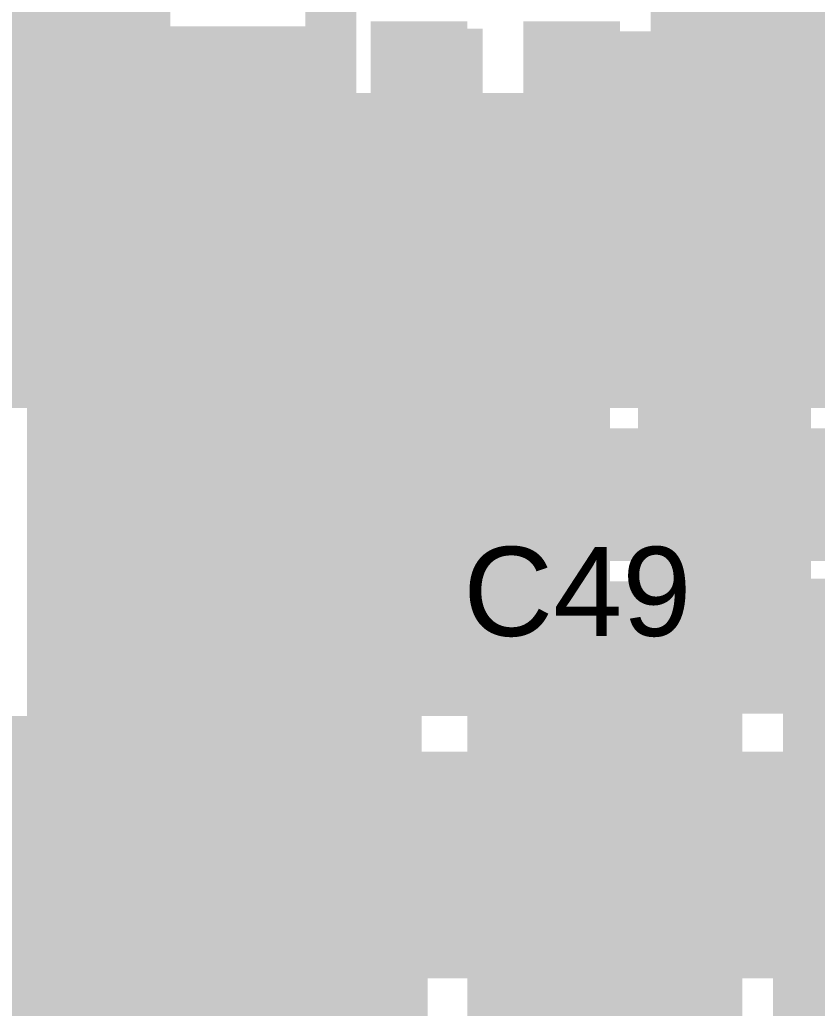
# Model space of a CAD drawing. Header units: millimetres. Extents: x -35.7 to 35.7, y -3.2 to 68.2.
# Drawn here: x 7.57 to 15.53, y 42.32 to 52.19 of the extents above; entities that cross this region are included whole.
import ezdxf

# ---------------------------------------------------------------- set-up
doc = ezdxf.new("R2010")
doc.units = ezdxf.units.MM
for name, color, linetype in [('BottomLayer', 5, 'Continuous'), ('BottomPaste', 16, 'Continuous'), ('BottomSolder', 6, 'Continuous'), ('Mechanical2', 216, 'Continuous'), ('TopLayer', 1, 'Continuous'), ('TopOverlay', 2, 'Continuous'), ('TopPaste', 8, 'Continuous'), ('TopSolder', 216, 'Continuous'), ('ViaHoleLayer', 16, 'Continuous')]:
    doc.layers.add(name, color=color, linetype=linetype)
doc.styles.add('Arial', font='', dxfattribs={"height": 0.2})
doc.styles.get('Arial').set_extended_font_data('Arial')

# ---------------------------------------------------------------- blocks, each defined once
blk = doc.blocks.new('CAP__2917_20')
at = {"layer": 'TopLayer'}
for points in [[(-1.395, 1.285), (1.395, 1.285), (1.395, -1.285), (-1.395, -1.285)], [(5.045, 1.285), (7.835, 1.285), (7.835, -1.285), (5.045, -1.285)]]:
    blk.add_hatch(color=1, dxfattribs=at).paths.add_polyline_path(points)
at = {"layer": 'TopPaste'}
for points in [[(-1.395, 1.285), (1.395, 1.285), (1.395, -1.285), (-1.395, -1.285)], [(5.045, 1.285), (7.835, 1.285), (7.835, -1.285), (5.045, -1.285)]]:
    blk.add_hatch(color=8, dxfattribs=at).paths.add_polyline_path(points)
at = {"layer": 'TopSolder'}
for points in [[(-1.4966, 1.3866), (1.4966, 1.3866), (1.4966, -1.3866), (-1.4966, -1.3866)], [(4.9434, 1.3866), (7.9366, 1.3866), (7.9366, -1.3866), (4.9434, -1.3866)]]:
    blk.add_hatch(color=216, dxfattribs=at).paths.add_polyline_path(points)
at = {"layer": 'TopOverlay', "const_width": 0.254}
for points in [[(-1.225, 1.6002), (-1.225, 2.3368)], [(-0.3868, 2.3114), (7.03, 2.3114)], [(-0.3868, 1.5748), (-0.3868, 2.3114)], [(7.03, 1.5748), (7.03, 2.3114)], [(-1.6314, 1.9558), (-0.7932, 1.9558)], [(-0.3868, -2.3114), (-0.3868, -1.5748)], [(7.03, -2.3114), (7.03, -1.5748)], [(-0.3868, -2.3114), (7.03, -2.3114)]]:
    blk.add_lwpolyline(points, dxfattribs=at)
at = {"layer": 'TopOverlay', "const_width": 0.127}
for points in [[(-1.2885, 2.3368, 1), (-1.1615, 2.3368, 1)], [(-0.4503, 2.3114, 1), (-0.3233, 2.3114, 1)], [(-0.4503, 2.3114, 1), (-0.3233, 2.3114, 1)], [(6.9665, 2.3114, 1), (7.0935, 2.3114, 1)], [(6.9665, 2.3114, 1), (7.0935, 2.3114, 1)], [(-1.6949, 1.9558, 1), (-1.5679, 1.9558, 1)], [(-0.8567, 1.9558, 1), (-0.7297, 1.9558, 1)], [(-1.2885, 1.6002, 1), (-1.1615, 1.6002, 1)], [(-0.4503, 1.5748, 1), (-0.3233, 1.5748, 1)], [(6.9665, 1.5748, 1), (7.0935, 1.5748, 1)], [(-0.4503, -1.5748, 1), (-0.3233, -1.5748, 1)], [(6.9665, -1.5748, 1), (7.0935, -1.5748, 1)], [(-0.4503, -2.3114, 1), (-0.3233, -2.3114, 1)], [(-0.4503, -2.3114, 1), (-0.3233, -2.3114, 1)], [(6.9665, -2.3114, 1), (7.0935, -2.3114, 1)], [(6.9665, -2.3114, 1), (7.0935, -2.3114, 1)]]:
    blk.add_lwpolyline(points, format="xyb", close=True, dxfattribs=at)
blk = doc.blocks.new('8_HTSOP_J_B_36')
at = {"layer": 'BottomLayer'}
for points in [[(-3.46, 2.195), (-1.85, 2.195), (-1.85, 1.615), (-3.46, 1.615)], [(1.85, 2.195), (3.46, 2.195), (3.46, 1.615), (1.85, 1.615)], [(1, 1.25), (1, -1.25), (-1, -1.25), (-1, 1.25)], [(-3.46, 0.925), (-1.85, 0.925), (-1.85, 0.345), (-3.46, 0.345)], [(1.85, 0.925), (3.46, 0.925), (3.46, 0.345), (1.85, 0.345)], [(-3.46, -0.345), (-1.85, -0.345), (-1.85, -0.925), (-3.46, -0.925)], [(1.85, -0.345), (3.46, -0.345), (3.46, -0.925), (1.85, -0.925)], [(-3.46, -1.615), (-1.85, -1.615), (-1.85, -2.195), (-3.46, -2.195)], [(1.85, -1.615), (3.46, -1.615), (3.46, -2.195), (1.85, -2.195)]]:
    blk.add_hatch(color=5, dxfattribs=at).paths.add_polyline_path(points)
at = {"layer": 'BottomPaste'}
for points in [[(-3.46, 2.195), (-1.85, 2.195), (-1.85, 1.615), (-3.46, 1.615)], [(1.85, 2.195), (3.46, 2.195), (3.46, 1.615), (1.85, 1.615)], [(-3.46, 0.925), (-1.85, 0.925), (-1.85, 0.345), (-3.46, 0.345)], [(1.85, 0.925), (3.46, 0.925), (3.46, 0.345), (1.85, 0.345)], [(-3.46, -0.345), (-1.85, -0.345), (-1.85, -0.925), (-3.46, -0.925)], [(1.85, -0.345), (3.46, -0.345), (3.46, -0.925), (1.85, -0.925)], [(-3.46, -1.615), (-1.85, -1.615), (-1.85, -2.195), (-3.46, -2.195)], [(1.85, -1.615), (3.46, -1.615), (3.46, -2.195), (1.85, -2.195)]]:
    blk.add_hatch(color=16, dxfattribs=at).paths.add_polyline_path(points)
at = {"layer": 'BottomSolder'}
for points in [[(-3.5616, 2.2966), (-1.7484, 2.2966), (-1.7484, 1.5134), (-3.5616, 1.5134)], [(1.7484, 2.2966), (3.5616, 2.2966), (3.5616, 1.5134), (1.7484, 1.5134)], [(1.1016, 1.3516), (1.1016, -1.3516), (-1.1016, -1.3516), (-1.1016, 1.3516)], [(-3.5616, 1.0266), (-1.7484, 1.0266), (-1.7484, 0.2434), (-3.5616, 0.2434)], [(1.7484, 1.0266), (3.5616, 1.0266), (3.5616, 0.2434), (1.7484, 0.2434)], [(-3.5616, -0.2434), (-1.7484, -0.2434), (-1.7484, -1.0266), (-3.5616, -1.0266)], [(1.7484, -0.2434), (3.5616, -0.2434), (3.5616, -1.0266), (1.7484, -1.0266)], [(-3.5616, -1.5134), (-1.7484, -1.5134), (-1.7484, -2.2966), (-3.5616, -2.2966)], [(1.7484, -1.5134), (3.5616, -1.5134), (3.5616, -2.2966), (1.7484, -2.2966)]]:
    blk.add_hatch(color=6, dxfattribs=at).paths.add_polyline_path(points)
at = {"layer": 'BottomPaste'}
for p, q in [((0.635, 0.77), (-0.635, 0.77)), ((-0.635, 0.77), (-0.635, -0.77)), ((0.635, -0.77), (0.635, 0.77)), ((-0.635, -0.77), (0.635, -0.77))]:
    blk.add_line(p, q, dxfattribs=at)
blk = doc.blocks.new('AO4882_MS_B_51')
at = {"layer": 'BottomLayer'}
for points in [[(-3.7, 2.205), (-1.5, 2.205), (-1.5, 1.605), (-3.7, 1.605)], [(1.5, 2.205), (3.7, 2.205), (3.7, 1.605), (1.5, 1.605)], [(-3.7, 0.935), (-1.5, 0.935), (-1.5, 0.335), (-3.7, 0.335)], [(1.5, 0.935), (3.7, 0.935), (3.7, 0.335), (1.5, 0.335)], [(-3.7, -0.335), (-1.5, -0.335), (-1.5, -0.935), (-3.7, -0.935)], [(1.5, -0.335), (3.7, -0.335), (3.7, -0.935), (1.5, -0.935)], [(-3.7, -1.605), (-1.5, -1.605), (-1.5, -2.205), (-3.7, -2.205)], [(1.5, -1.605), (3.7, -1.605), (3.7, -2.205), (1.5, -2.205)]]:
    blk.add_hatch(color=5, dxfattribs=at).paths.add_polyline_path(points)
at = {"layer": 'BottomPaste'}
for points in [[(-3.7, 2.205), (-1.5, 2.205), (-1.5, 1.605), (-3.7, 1.605)], [(1.5, 2.205), (3.7, 2.205), (3.7, 1.605), (1.5, 1.605)], [(-3.7, 0.935), (-1.5, 0.935), (-1.5, 0.335), (-3.7, 0.335)], [(1.5, 0.935), (3.7, 0.935), (3.7, 0.335), (1.5, 0.335)], [(-3.7, -0.335), (-1.5, -0.335), (-1.5, -0.935), (-3.7, -0.935)], [(1.5, -0.335), (3.7, -0.335), (3.7, -0.935), (1.5, -0.935)], [(-3.7, -1.605), (-1.5, -1.605), (-1.5, -2.205), (-3.7, -2.205)], [(1.5, -1.605), (3.7, -1.605), (3.7, -2.205), (1.5, -2.205)]]:
    blk.add_hatch(color=16, dxfattribs=at).paths.add_polyline_path(points)
at = {"layer": 'BottomSolder'}
for points in [[(-3.8016, 2.3066), (-1.3984, 2.3066), (-1.3984, 1.5034), (-3.8016, 1.5034)], [(1.3984, 2.3066), (3.8016, 2.3066), (3.8016, 1.5034), (1.3984, 1.5034)], [(-3.8016, 1.0366), (-1.3984, 1.0366), (-1.3984, 0.2334), (-3.8016, 0.2334)], [(1.3984, 1.0366), (3.8016, 1.0366), (3.8016, 0.2334), (1.3984, 0.2334)], [(-3.8016, -0.2334), (-1.3984, -0.2334), (-1.3984, -1.0366), (-3.8016, -1.0366)], [(1.3984, -0.2334), (3.8016, -0.2334), (3.8016, -1.0366), (1.3984, -1.0366)], [(-3.8016, -1.5034), (-1.3984, -1.5034), (-1.3984, -2.3066), (-3.8016, -2.3066)], [(1.3984, -1.5034), (3.8016, -1.5034), (3.8016, -2.3066), (1.3984, -2.3066)]]:
    blk.add_hatch(color=6, dxfattribs=at).paths.add_polyline_path(points)
blk = doc.blocks.new('CAP__2917_B_118')
at = {"layer": 'BottomLayer'}
for points in [[(-1.395, 1.285), (1.395, 1.285), (1.395, -1.285), (-1.395, -1.285)], [(5.045, 1.285), (7.835, 1.285), (7.835, -1.285), (5.045, -1.285)]]:
    blk.add_hatch(color=5, dxfattribs=at).paths.add_polyline_path(points)
at = {"layer": 'BottomPaste'}
for points in [[(-1.395, 1.285), (1.395, 1.285), (1.395, -1.285), (-1.395, -1.285)], [(5.045, 1.285), (7.835, 1.285), (7.835, -1.285), (5.045, -1.285)]]:
    blk.add_hatch(color=16, dxfattribs=at).paths.add_polyline_path(points)
at = {"layer": 'BottomSolder'}
for points in [[(-1.4966, 1.3866), (1.4966, 1.3866), (1.4966, -1.3866), (-1.4966, -1.3866)], [(4.9434, 1.3866), (7.9366, 1.3866), (7.9366, -1.3866), (4.9434, -1.3866)]]:
    blk.add_hatch(color=6, dxfattribs=at).paths.add_polyline_path(points)
blk = doc.blocks.new('SLF12575T_221M1R3_PF_133')
at = {"layer": 'TopOverlay', "const_width": 0.127}
blk.add_lwpolyline([(5.5118, 6.3246), (-4.7752, 6.3246)], dxfattribs=at)
blk = doc.blocks.new('RES0603_B_153')
at = {"layer": 'BottomLayer'}
for points in [[(-1.143, -0.4445), (-1.143, 0.4445), (-0.381, 0.4445), (-0.381, -0.4445)], [(0.381, -0.4445), (0.381, 0.4445), (1.143, 0.4445), (1.143, -0.4445)]]:
    blk.add_hatch(color=5, dxfattribs=at).paths.add_polyline_path(points)
at = {"layer": 'BottomPaste'}
for points in [[(-1.143, -0.4445), (-1.143, 0.4445), (-0.381, 0.4445), (-0.381, -0.4445)], [(0.381, -0.4445), (0.381, 0.4445), (1.143, 0.4445), (1.143, -0.4445)]]:
    blk.add_hatch(color=16, dxfattribs=at).paths.add_polyline_path(points)
at = {"layer": 'BottomSolder'}
for points in [[(-1.2446, -0.5461), (-1.2446, 0.5461), (-0.2794, 0.5461), (-0.2794, -0.5461)], [(0.2794, -0.5461), (0.2794, 0.5461), (1.2446, 0.5461), (1.2446, -0.5461)]]:
    blk.add_hatch(color=6, dxfattribs=at).paths.add_polyline_path(points)
blk = doc.blocks.new('RES0603_B_154')
at = {"layer": 'BottomLayer'}
for points in [[(-1.143, -0.4445), (-1.143, 0.4445), (-0.381, 0.4445), (-0.381, -0.4445)], [(0.381, -0.4445), (0.381, 0.4445), (1.143, 0.4445), (1.143, -0.4445)]]:
    blk.add_hatch(color=5, dxfattribs=at).paths.add_polyline_path(points)
at = {"layer": 'BottomPaste'}
for points in [[(-1.143, -0.4445), (-1.143, 0.4445), (-0.381, 0.4445), (-0.381, -0.4445)], [(0.381, -0.4445), (0.381, 0.4445), (1.143, 0.4445), (1.143, -0.4445)]]:
    blk.add_hatch(color=16, dxfattribs=at).paths.add_polyline_path(points)
at = {"layer": 'BottomSolder'}
for points in [[(-1.2446, -0.5461), (-1.2446, 0.5461), (-0.2794, 0.5461), (-0.2794, -0.5461)], [(0.2794, -0.5461), (0.2794, 0.5461), (1.2446, 0.5461), (1.2446, -0.5461)]]:
    blk.add_hatch(color=6, dxfattribs=at).paths.add_polyline_path(points)
blk = doc.blocks.new('RES0603_B_155')
at = {"layer": 'BottomLayer'}
for points in [[(-1.143, -0.4445), (-1.143, 0.4445), (-0.381, 0.4445), (-0.381, -0.4445)], [(0.381, -0.4445), (0.381, 0.4445), (1.143, 0.4445), (1.143, -0.4445)]]:
    blk.add_hatch(color=5, dxfattribs=at).paths.add_polyline_path(points)
at = {"layer": 'BottomPaste'}
for points in [[(-1.143, -0.4445), (-1.143, 0.4445), (-0.381, 0.4445), (-0.381, -0.4445)], [(0.381, -0.4445), (0.381, 0.4445), (1.143, 0.4445), (1.143, -0.4445)]]:
    blk.add_hatch(color=16, dxfattribs=at).paths.add_polyline_path(points)
at = {"layer": 'BottomSolder'}
for points in [[(-1.2446, -0.5461), (-1.2446, 0.5461), (-0.2794, 0.5461), (-0.2794, -0.5461)], [(0.2794, -0.5461), (0.2794, 0.5461), (1.2446, 0.5461), (1.2446, -0.5461)]]:
    blk.add_hatch(color=6, dxfattribs=at).paths.add_polyline_path(points)
blk = doc.blocks.new('SOIC_8_B_162')
at = {"layer": 'BottomLayer'}
for points in [[(-3.475, 1.605), (-3.475, 2.205), (-1.925, 2.205), (-1.925, 1.605)], [(1.925, 1.605), (1.925, 2.205), (3.475, 2.205), (3.475, 1.605)], [(-3.475, 0.335), (-3.475, 0.935), (-1.925, 0.935), (-1.925, 0.335)], [(1.925, 0.335), (1.925, 0.935), (3.475, 0.935), (3.475, 0.335)], [(-3.475, -0.935), (-3.475, -0.335), (-1.925, -0.335), (-1.925, -0.935)], [(1.925, -0.935), (1.925, -0.335), (3.475, -0.335), (3.475, -0.935)], [(-3.475, -2.205), (-3.475, -1.605), (-1.925, -1.605), (-1.925, -2.205)], [(1.925, -2.205), (1.925, -1.605), (3.475, -1.605), (3.475, -2.205)]]:
    blk.add_hatch(color=5, dxfattribs=at).paths.add_polyline_path(points)
at = {"layer": 'BottomPaste'}
for points in [[(-3.475, 1.605), (-3.475, 2.205), (-1.925, 2.205), (-1.925, 1.605)], [(1.925, 1.605), (1.925, 2.205), (3.475, 2.205), (3.475, 1.605)], [(-3.475, 0.335), (-3.475, 0.935), (-1.925, 0.935), (-1.925, 0.335)], [(1.925, 0.335), (1.925, 0.935), (3.475, 0.935), (3.475, 0.335)], [(-3.475, -0.935), (-3.475, -0.335), (-1.925, -0.335), (-1.925, -0.935)], [(1.925, -0.935), (1.925, -0.335), (3.475, -0.335), (3.475, -0.935)], [(-3.475, -2.205), (-3.475, -1.605), (-1.925, -1.605), (-1.925, -2.205)], [(1.925, -2.205), (1.925, -1.605), (3.475, -1.605), (3.475, -2.205)]]:
    blk.add_hatch(color=16, dxfattribs=at).paths.add_polyline_path(points)
at = {"layer": 'BottomSolder'}
for points in [[(-3.5766, 1.5034), (-3.5766, 2.3066), (-1.8234, 2.3066), (-1.8234, 1.5034)], [(1.8234, 1.5034), (1.8234, 2.3066), (3.5766, 2.3066), (3.5766, 1.5034)], [(-3.5766, 0.2334), (-3.5766, 1.0366), (-1.8234, 1.0366), (-1.8234, 0.2334)], [(1.8234, 0.2334), (1.8234, 1.0366), (3.5766, 1.0366), (3.5766, 0.2334)], [(-3.5766, -1.0366), (-3.5766, -0.2334), (-1.8234, -0.2334), (-1.8234, -1.0366)], [(1.8234, -1.0366), (1.8234, -0.2334), (3.5766, -0.2334), (3.5766, -1.0366)], [(-3.5766, -2.3066), (-3.5766, -1.5034), (-1.8234, -1.5034), (-1.8234, -2.3066)], [(1.8234, -2.3066), (1.8234, -1.5034), (3.5766, -1.5034), (3.5766, -2.3066)]]:
    blk.add_hatch(color=6, dxfattribs=at).paths.add_polyline_path(points)

msp = doc.modelspace()

# ---------------------------------------------------------------- hatches: boundary and pattern name
at = {"layer": 'BottomLayer'}
for points in [[(10.4232, 54.7116), (10.4232, 50.7076), (10.9312, 50.7076), (10.9312, 54.7116)], [(5.7658, 51.5112), (7.7724, 51.5112), (7.7724, 53.4162), (5.7658, 53.4162)], [(13.8684, 51.4952), (15.7226, 51.4952), (15.7226, 53.2478), (13.8684, 53.2478)], [(8.6106, 50.6984), (10.8966, 50.6984), (10.8966, 52.1208), (8.6106, 52.1208)], [(12.192, 48.6504), (12.192, 52.0954), (11.1252, 52.0954), (11.1252, 48.6504)], [(12.6238, 51.1302), (15.7226, 51.1302), (15.7226, 52.07), (12.6238, 52.07)], [(15.6972, 50.7674), (11.1252, 50.7674), (11.1252, 49.6316), (15.6972, 49.6316)], [(2.5908, 48.9458), (11.8944, 48.9458), (11.8944, 49.911), (2.5908, 49.911)], [(7.6454, 45.2374), (13.462, 45.2374), (13.462, 49.7078), (7.6454, 49.7078)], [(13.7414, 45.2628), (15.4686, 45.2628), (15.4686, 49.3776), (13.7414, 49.3776)], [(2.5146, 42.6212), (24.6126, 42.6212), (24.6126, 44.8818), (2.5146, 44.8818)]]:
    msp.add_hatch(color=5, dxfattribs=at).paths.add_polyline_path(points)
h = msp.add_hatch(color=5, dxfattribs=at)
edge = h.paths.add_edge_path()
edge.add_arc((8.0826, 47.7012), 0.3, 0, 360)
h = msp.add_hatch(color=5, dxfattribs=at)
edge = h.paths.add_edge_path()
edge.add_arc((8.7309, 47.7084), 0.3, 0, 360)
h = msp.add_hatch(color=5, dxfattribs=at)
edge = h.paths.add_edge_path()
edge.add_arc((9.398, 47.7012), 0.3, 0, 360)
h = msp.add_hatch(color=5, dxfattribs=at)
edge = h.paths.add_edge_path()
edge.add_arc((10.0462, 47.7084), 0.3, 0, 360)
h = msp.add_hatch(color=5, dxfattribs=at)
edge = h.paths.add_edge_path()
edge.add_arc((10.7134, 47.7012), 0.3, 0, 360)
h = msp.add_hatch(color=5, dxfattribs=at)
edge = h.paths.add_edge_path()
edge.add_arc((11.3805, 47.7012), 0.3, 0, 360)
h = msp.add_hatch(color=5, dxfattribs=at)
edge = h.paths.add_edge_path()
edge.add_arc((8.0826, 46.863), 0.3, 0, 360)
h = msp.add_hatch(color=5, dxfattribs=at)
edge = h.paths.add_edge_path()
edge.add_arc((8.7563, 46.8702), 0.3, 0, 360)
h = msp.add_hatch(color=5, dxfattribs=at)
edge = h.paths.add_edge_path()
edge.add_arc((9.398, 46.863), 0.3, 0, 360)
h = msp.add_hatch(color=5, dxfattribs=at)
edge = h.paths.add_edge_path()
edge.add_arc((10.0716, 46.8702), 0.3, 0, 360)
h = msp.add_hatch(color=5, dxfattribs=at)
edge = h.paths.add_edge_path()
edge.add_arc((10.7134, 46.863), 0.3, 0, 360)
h = msp.add_hatch(color=5, dxfattribs=at)
edge = h.paths.add_edge_path()
edge.add_arc((11.3805, 46.863), 0.3, 0, 360)
h = msp.add_hatch(color=5, dxfattribs=at)
edge = h.paths.add_edge_path()
edge.add_arc((8.0826, 46.0248), 0.3, 0, 360)
h = msp.add_hatch(color=5, dxfattribs=at)
edge = h.paths.add_edge_path()
edge.add_arc((8.7563, 46.032), 0.3, 0, 360)
h = msp.add_hatch(color=5, dxfattribs=at)
edge = h.paths.add_edge_path()
edge.add_arc((9.398, 46.0248), 0.3, 0, 360)
h = msp.add_hatch(color=5, dxfattribs=at)
edge = h.paths.add_edge_path()
edge.add_arc((10.0716, 46.032), 0.3, 0, 360)
h = msp.add_hatch(color=5, dxfattribs=at)
edge = h.paths.add_edge_path()
edge.add_arc((10.7134, 46.0248), 0.3, 0, 360)
h = msp.add_hatch(color=5, dxfattribs=at)
edge = h.paths.add_edge_path()
edge.add_arc((11.3805, 46.0248), 0.3, 0, 360)
h = msp.add_hatch(color=5, dxfattribs=at)
edge = h.paths.add_edge_path()
edge.add_arc((12.3909, 44.496), 0.3, 0, 360)
h = msp.add_hatch(color=5, dxfattribs=at)
edge = h.paths.add_edge_path()
edge.add_arc((13.0535, 44.496), 0.3, 0, 360)
h = msp.add_hatch(color=5, dxfattribs=at)
edge = h.paths.add_edge_path()
edge.add_arc((13.7162, 44.496), 0.3, 0, 360)
h = msp.add_hatch(color=5, dxfattribs=at)
edge = h.paths.add_edge_path()
edge.add_arc((14.3788, 44.496), 0.3, 0, 360)
h = msp.add_hatch(color=5, dxfattribs=at)
edge = h.paths.add_edge_path()
edge.add_arc((12.3909, 43.6602), 0.3, 0, 360)
h = msp.add_hatch(color=5, dxfattribs=at)
edge = h.paths.add_edge_path()
edge.add_arc((13.0535, 43.6602), 0.3, 0, 360)
h = msp.add_hatch(color=5, dxfattribs=at)
edge = h.paths.add_edge_path()
edge.add_arc((13.7162, 43.6602), 0.3, 0, 360)
h = msp.add_hatch(color=5, dxfattribs=at)
edge = h.paths.add_edge_path()
edge.add_arc((14.3788, 43.6602), 0.3, 0, 360)
h = msp.add_hatch(color=5, dxfattribs=at)
edge = h.paths.add_edge_path()
edge.add_arc((12.3909, 42.8244), 0.3, 0, 360)
h = msp.add_hatch(color=5, dxfattribs=at)
edge = h.paths.add_edge_path()
edge.add_arc((13.0535, 42.8244), 0.3, 0, 360)
h = msp.add_hatch(color=5, dxfattribs=at)
edge = h.paths.add_edge_path()
edge.add_arc((13.7162, 42.8268), 0.3, 0, 360)
h = msp.add_hatch(color=5, dxfattribs=at)
edge = h.paths.add_edge_path()
edge.add_arc((14.3788, 42.8268), 0.3, 0, 360)
at = {"layer": 'BottomSolder'}
h = msp.add_hatch(color=6, dxfattribs=at)
edge = h.paths.add_edge_path()
edge.add_arc((8.0826, 47.7012), 0.15, 0, 360)
h = msp.add_hatch(color=6, dxfattribs=at)
edge = h.paths.add_edge_path()
edge.add_arc((8.7309, 47.7084), 0.15, 0, 360)
h = msp.add_hatch(color=6, dxfattribs=at)
edge = h.paths.add_edge_path()
edge.add_arc((9.398, 47.7012), 0.15, 0, 360)
h = msp.add_hatch(color=6, dxfattribs=at)
edge = h.paths.add_edge_path()
edge.add_arc((10.0462, 47.7084), 0.15, 0, 360)
h = msp.add_hatch(color=6, dxfattribs=at)
edge = h.paths.add_edge_path()
edge.add_arc((10.7134, 47.7012), 0.15, 0, 360)
h = msp.add_hatch(color=6, dxfattribs=at)
edge = h.paths.add_edge_path()
edge.add_arc((11.3805, 47.7012), 0.15, 0, 360)
h = msp.add_hatch(color=6, dxfattribs=at)
edge = h.paths.add_edge_path()
edge.add_arc((8.0826, 46.863), 0.15, 0, 360)
h = msp.add_hatch(color=6, dxfattribs=at)
edge = h.paths.add_edge_path()
edge.add_arc((8.7563, 46.8702), 0.15, 0, 360)
h = msp.add_hatch(color=6, dxfattribs=at)
edge = h.paths.add_edge_path()
edge.add_arc((9.398, 46.863), 0.15, 0, 360)
h = msp.add_hatch(color=6, dxfattribs=at)
edge = h.paths.add_edge_path()
edge.add_arc((10.0716, 46.8702), 0.15, 0, 360)
h = msp.add_hatch(color=6, dxfattribs=at)
edge = h.paths.add_edge_path()
edge.add_arc((10.7134, 46.863), 0.15, 0, 360)
h = msp.add_hatch(color=6, dxfattribs=at)
edge = h.paths.add_edge_path()
edge.add_arc((11.3805, 46.863), 0.15, 0, 360)
h = msp.add_hatch(color=6, dxfattribs=at)
edge = h.paths.add_edge_path()
edge.add_arc((8.0826, 46.0248), 0.15, 0, 360)
h = msp.add_hatch(color=6, dxfattribs=at)
edge = h.paths.add_edge_path()
edge.add_arc((8.7563, 46.032), 0.15, 0, 360)
h = msp.add_hatch(color=6, dxfattribs=at)
edge = h.paths.add_edge_path()
edge.add_arc((9.398, 46.0248), 0.15, 0, 360)
h = msp.add_hatch(color=6, dxfattribs=at)
edge = h.paths.add_edge_path()
edge.add_arc((10.0716, 46.032), 0.15, 0, 360)
h = msp.add_hatch(color=6, dxfattribs=at)
edge = h.paths.add_edge_path()
edge.add_arc((10.7134, 46.0248), 0.15, 0, 360)
h = msp.add_hatch(color=6, dxfattribs=at)
edge = h.paths.add_edge_path()
edge.add_arc((11.3805, 46.0248), 0.15, 0, 360)
h = msp.add_hatch(color=6, dxfattribs=at)
edge = h.paths.add_edge_path()
edge.add_arc((12.3909, 44.496), 0.15, 0, 360)
h = msp.add_hatch(color=6, dxfattribs=at)
edge = h.paths.add_edge_path()
edge.add_arc((13.0535, 44.496), 0.15, 0, 360)
h = msp.add_hatch(color=6, dxfattribs=at)
edge = h.paths.add_edge_path()
edge.add_arc((13.7162, 44.496), 0.15, 0, 360)
h = msp.add_hatch(color=6, dxfattribs=at)
edge = h.paths.add_edge_path()
edge.add_arc((14.3788, 44.496), 0.15, 0, 360)
h = msp.add_hatch(color=6, dxfattribs=at)
edge = h.paths.add_edge_path()
edge.add_arc((12.3909, 43.6602), 0.15, 0, 360)
h = msp.add_hatch(color=6, dxfattribs=at)
edge = h.paths.add_edge_path()
edge.add_arc((13.0535, 43.6602), 0.15, 0, 360)
h = msp.add_hatch(color=6, dxfattribs=at)
edge = h.paths.add_edge_path()
edge.add_arc((13.7162, 43.6602), 0.15, 0, 360)
h = msp.add_hatch(color=6, dxfattribs=at)
edge = h.paths.add_edge_path()
edge.add_arc((14.3788, 43.6602), 0.15, 0, 360)
h = msp.add_hatch(color=6, dxfattribs=at)
edge = h.paths.add_edge_path()
edge.add_arc((12.3909, 42.8244), 0.15, 0, 360)
h = msp.add_hatch(color=6, dxfattribs=at)
edge = h.paths.add_edge_path()
edge.add_arc((13.0535, 42.8244), 0.15, 0, 360)
h = msp.add_hatch(color=6, dxfattribs=at)
edge = h.paths.add_edge_path()
edge.add_arc((13.7162, 42.8268), 0.15, 0, 360)
h = msp.add_hatch(color=6, dxfattribs=at)
edge = h.paths.add_edge_path()
edge.add_arc((14.3788, 42.8268), 0.15, 0, 360)
at = {"layer": 'TopLayer'}
for points in [[(7.3406, 50.3936), (9.0751, 50.3936), (9.0751, 55.245), (7.3406, 55.245)], [(5.969, 51.4532), (5.969, 48.3108), (15.7988, 48.3108), (15.7988, 51.4532)], [(7.6454, 45.6184), (11.7348, 45.6184), (11.7348, 48.1076), (7.6454, 48.1076)], [(10.9982, 46.7868), (24.4602, 46.7868), (24.4602, 48.1076), (10.9982, 48.1076)], [(12.0396, 41.5798), (14.7828, 41.5798), (14.7828, 46.5836), (12.0396, 46.5836)], [(15.1892, 41.894), (21.5392, 41.894), (21.5392, 46.609), (15.1892, 46.609)], [(4.826, 41.5798), (11.5824, 41.5798), (11.5824, 45.2374), (4.826, 45.2374)]]:
    msp.add_hatch(color=1, dxfattribs=at).paths.add_polyline_path(points)
h = msp.add_hatch(color=1, dxfattribs=at)
edge = h.paths.add_edge_path()
edge.add_arc((8.0826, 47.7012), 0.3, 0, 360)
h = msp.add_hatch(color=1, dxfattribs=at)
edge = h.paths.add_edge_path()
edge.add_arc((8.7309, 47.7084), 0.3, 0, 360)
h = msp.add_hatch(color=1, dxfattribs=at)
edge = h.paths.add_edge_path()
edge.add_arc((9.398, 47.7012), 0.3, 0, 360)
h = msp.add_hatch(color=1, dxfattribs=at)
edge = h.paths.add_edge_path()
edge.add_arc((10.0462, 47.7084), 0.3, 0, 360)
h = msp.add_hatch(color=1, dxfattribs=at)
edge = h.paths.add_edge_path()
edge.add_arc((10.7134, 47.7012), 0.3, 0, 360)
h = msp.add_hatch(color=1, dxfattribs=at)
edge = h.paths.add_edge_path()
edge.add_arc((11.3805, 47.7012), 0.3, 0, 360)
h = msp.add_hatch(color=1, dxfattribs=at)
edge = h.paths.add_edge_path()
edge.add_arc((8.0826, 46.863), 0.3, 0, 360)
h = msp.add_hatch(color=1, dxfattribs=at)
edge = h.paths.add_edge_path()
edge.add_arc((8.7563, 46.8702), 0.3, 0, 360)
h = msp.add_hatch(color=1, dxfattribs=at)
edge = h.paths.add_edge_path()
edge.add_arc((9.398, 46.863), 0.3, 0, 360)
h = msp.add_hatch(color=1, dxfattribs=at)
edge = h.paths.add_edge_path()
edge.add_arc((10.0716, 46.8702), 0.3, 0, 360)
h = msp.add_hatch(color=1, dxfattribs=at)
edge = h.paths.add_edge_path()
edge.add_arc((10.7134, 46.863), 0.3, 0, 360)
h = msp.add_hatch(color=1, dxfattribs=at)
edge = h.paths.add_edge_path()
edge.add_arc((11.3805, 46.863), 0.3, 0, 360)
h = msp.add_hatch(color=1, dxfattribs=at)
edge = h.paths.add_edge_path()
edge.add_arc((8.0826, 46.0248), 0.3, 0, 360)
h = msp.add_hatch(color=1, dxfattribs=at)
edge = h.paths.add_edge_path()
edge.add_arc((8.7563, 46.032), 0.3, 0, 360)
h = msp.add_hatch(color=1, dxfattribs=at)
edge = h.paths.add_edge_path()
edge.add_arc((9.398, 46.0248), 0.3, 0, 360)
h = msp.add_hatch(color=1, dxfattribs=at)
edge = h.paths.add_edge_path()
edge.add_arc((10.0716, 46.032), 0.3, 0, 360)
h = msp.add_hatch(color=1, dxfattribs=at)
edge = h.paths.add_edge_path()
edge.add_arc((10.7134, 46.0248), 0.3, 0, 360)
h = msp.add_hatch(color=1, dxfattribs=at)
edge = h.paths.add_edge_path()
edge.add_arc((11.3805, 46.0248), 0.3, 0, 360)
h = msp.add_hatch(color=1, dxfattribs=at)
edge = h.paths.add_edge_path()
edge.add_arc((12.3909, 44.496), 0.3, 0, 360)
h = msp.add_hatch(color=1, dxfattribs=at)
edge = h.paths.add_edge_path()
edge.add_arc((13.0535, 44.496), 0.3, 0, 360)
h = msp.add_hatch(color=1, dxfattribs=at)
edge = h.paths.add_edge_path()
edge.add_arc((13.7162, 44.496), 0.3, 0, 360)
h = msp.add_hatch(color=1, dxfattribs=at)
edge = h.paths.add_edge_path()
edge.add_arc((14.3788, 44.496), 0.3, 0, 360)
h = msp.add_hatch(color=1, dxfattribs=at)
edge = h.paths.add_edge_path()
edge.add_arc((12.3909, 43.6602), 0.3, 0, 360)
h = msp.add_hatch(color=1, dxfattribs=at)
edge = h.paths.add_edge_path()
edge.add_arc((13.0535, 43.6602), 0.3, 0, 360)
h = msp.add_hatch(color=1, dxfattribs=at)
edge = h.paths.add_edge_path()
edge.add_arc((13.7162, 43.6602), 0.3, 0, 360)
h = msp.add_hatch(color=1, dxfattribs=at)
edge = h.paths.add_edge_path()
edge.add_arc((14.3788, 43.6602), 0.3, 0, 360)
h = msp.add_hatch(color=1, dxfattribs=at)
edge = h.paths.add_edge_path()
edge.add_arc((12.3909, 42.8244), 0.3, 0, 360)
h = msp.add_hatch(color=1, dxfattribs=at)
edge = h.paths.add_edge_path()
edge.add_arc((13.0535, 42.8244), 0.3, 0, 360)
h = msp.add_hatch(color=1, dxfattribs=at)
edge = h.paths.add_edge_path()
edge.add_arc((13.7162, 42.8268), 0.3, 0, 360)
h = msp.add_hatch(color=1, dxfattribs=at)
edge = h.paths.add_edge_path()
edge.add_arc((14.3788, 42.8268), 0.3, 0, 360)
at = {"layer": 'TopSolder'}
h = msp.add_hatch(color=216, dxfattribs=at)
edge = h.paths.add_edge_path()
edge.add_arc((8.0826, 47.7012), 0.15, 0, 360)
h = msp.add_hatch(color=216, dxfattribs=at)
edge = h.paths.add_edge_path()
edge.add_arc((8.7309, 47.7084), 0.15, 0, 360)
h = msp.add_hatch(color=216, dxfattribs=at)
edge = h.paths.add_edge_path()
edge.add_arc((9.398, 47.7012), 0.15, 0, 360)
h = msp.add_hatch(color=216, dxfattribs=at)
edge = h.paths.add_edge_path()
edge.add_arc((10.0462, 47.7084), 0.15, 0, 360)
h = msp.add_hatch(color=216, dxfattribs=at)
edge = h.paths.add_edge_path()
edge.add_arc((10.7134, 47.7012), 0.15, 0, 360)
h = msp.add_hatch(color=216, dxfattribs=at)
edge = h.paths.add_edge_path()
edge.add_arc((11.3805, 47.7012), 0.15, 0, 360)
h = msp.add_hatch(color=216, dxfattribs=at)
edge = h.paths.add_edge_path()
edge.add_arc((8.0826, 46.863), 0.15, 0, 360)
h = msp.add_hatch(color=216, dxfattribs=at)
edge = h.paths.add_edge_path()
edge.add_arc((8.7563, 46.8702), 0.15, 0, 360)
h = msp.add_hatch(color=216, dxfattribs=at)
edge = h.paths.add_edge_path()
edge.add_arc((9.398, 46.863), 0.15, 0, 360)
h = msp.add_hatch(color=216, dxfattribs=at)
edge = h.paths.add_edge_path()
edge.add_arc((10.0716, 46.8702), 0.15, 0, 360)
h = msp.add_hatch(color=216, dxfattribs=at)
edge = h.paths.add_edge_path()
edge.add_arc((10.7134, 46.863), 0.15, 0, 360)
h = msp.add_hatch(color=216, dxfattribs=at)
edge = h.paths.add_edge_path()
edge.add_arc((11.3805, 46.863), 0.15, 0, 360)
h = msp.add_hatch(color=216, dxfattribs=at)
edge = h.paths.add_edge_path()
edge.add_arc((8.0826, 46.0248), 0.15, 0, 360)
h = msp.add_hatch(color=216, dxfattribs=at)
edge = h.paths.add_edge_path()
edge.add_arc((8.7563, 46.032), 0.15, 0, 360)
h = msp.add_hatch(color=216, dxfattribs=at)
edge = h.paths.add_edge_path()
edge.add_arc((9.398, 46.0248), 0.15, 0, 360)
h = msp.add_hatch(color=216, dxfattribs=at)
edge = h.paths.add_edge_path()
edge.add_arc((10.0716, 46.032), 0.15, 0, 360)
h = msp.add_hatch(color=216, dxfattribs=at)
edge = h.paths.add_edge_path()
edge.add_arc((10.7134, 46.0248), 0.15, 0, 360)
h = msp.add_hatch(color=216, dxfattribs=at)
edge = h.paths.add_edge_path()
edge.add_arc((11.3805, 46.0248), 0.15, 0, 360)
h = msp.add_hatch(color=216, dxfattribs=at)
edge = h.paths.add_edge_path()
edge.add_arc((12.3909, 44.496), 0.15, 0, 360)
h = msp.add_hatch(color=216, dxfattribs=at)
edge = h.paths.add_edge_path()
edge.add_arc((13.0535, 44.496), 0.15, 0, 360)
h = msp.add_hatch(color=216, dxfattribs=at)
edge = h.paths.add_edge_path()
edge.add_arc((13.7162, 44.496), 0.15, 0, 360)
h = msp.add_hatch(color=216, dxfattribs=at)
edge = h.paths.add_edge_path()
edge.add_arc((14.3788, 44.496), 0.15, 0, 360)
h = msp.add_hatch(color=216, dxfattribs=at)
edge = h.paths.add_edge_path()
edge.add_arc((12.3909, 43.6602), 0.15, 0, 360)
h = msp.add_hatch(color=216, dxfattribs=at)
edge = h.paths.add_edge_path()
edge.add_arc((13.0535, 43.6602), 0.15, 0, 360)
h = msp.add_hatch(color=216, dxfattribs=at)
edge = h.paths.add_edge_path()
edge.add_arc((13.7162, 43.6602), 0.15, 0, 360)
h = msp.add_hatch(color=216, dxfattribs=at)
edge = h.paths.add_edge_path()
edge.add_arc((14.3788, 43.6602), 0.15, 0, 360)
h = msp.add_hatch(color=216, dxfattribs=at)
edge = h.paths.add_edge_path()
edge.add_arc((12.3909, 42.8244), 0.15, 0, 360)
h = msp.add_hatch(color=216, dxfattribs=at)
edge = h.paths.add_edge_path()
edge.add_arc((13.0535, 42.8244), 0.15, 0, 360)
h = msp.add_hatch(color=216, dxfattribs=at)
edge = h.paths.add_edge_path()
edge.add_arc((13.7162, 42.8268), 0.15, 0, 360)
h = msp.add_hatch(color=216, dxfattribs=at)
edge = h.paths.add_edge_path()
edge.add_arc((14.3788, 42.8268), 0.15, 0, 360)
at = {"layer": 'ViaHoleLayer'}
h = msp.add_hatch(color=16, dxfattribs=at)
edge = h.paths.add_edge_path()
edge.add_arc((8.0826, 47.7012), 0.15, 0, 360)
h = msp.add_hatch(color=16, dxfattribs=at)
edge = h.paths.add_edge_path()
edge.add_arc((8.7309, 47.7084), 0.15, 0, 360)
h = msp.add_hatch(color=16, dxfattribs=at)
edge = h.paths.add_edge_path()
edge.add_arc((9.398, 47.7012), 0.15, 0, 360)
h = msp.add_hatch(color=16, dxfattribs=at)
edge = h.paths.add_edge_path()
edge.add_arc((10.0462, 47.7084), 0.15, 0, 360)
h = msp.add_hatch(color=16, dxfattribs=at)
edge = h.paths.add_edge_path()
edge.add_arc((10.7134, 47.7012), 0.15, 0, 360)
h = msp.add_hatch(color=16, dxfattribs=at)
edge = h.paths.add_edge_path()
edge.add_arc((11.3805, 47.7012), 0.15, 0, 360)
h = msp.add_hatch(color=16, dxfattribs=at)
edge = h.paths.add_edge_path()
edge.add_arc((8.0826, 46.863), 0.15, 0, 360)
h = msp.add_hatch(color=16, dxfattribs=at)
edge = h.paths.add_edge_path()
edge.add_arc((8.7563, 46.8702), 0.15, 0, 360)
h = msp.add_hatch(color=16, dxfattribs=at)
edge = h.paths.add_edge_path()
edge.add_arc((9.398, 46.863), 0.15, 0, 360)
h = msp.add_hatch(color=16, dxfattribs=at)
edge = h.paths.add_edge_path()
edge.add_arc((10.0716, 46.8702), 0.15, 0, 360)
h = msp.add_hatch(color=16, dxfattribs=at)
edge = h.paths.add_edge_path()
edge.add_arc((10.7134, 46.863), 0.15, 0, 360)
h = msp.add_hatch(color=16, dxfattribs=at)
edge = h.paths.add_edge_path()
edge.add_arc((11.3805, 46.863), 0.15, 0, 360)
h = msp.add_hatch(color=16, dxfattribs=at)
edge = h.paths.add_edge_path()
edge.add_arc((8.0826, 46.0248), 0.15, 0, 360)
h = msp.add_hatch(color=16, dxfattribs=at)
edge = h.paths.add_edge_path()
edge.add_arc((8.7563, 46.032), 0.15, 0, 360)
h = msp.add_hatch(color=16, dxfattribs=at)
edge = h.paths.add_edge_path()
edge.add_arc((9.398, 46.0248), 0.15, 0, 360)
h = msp.add_hatch(color=16, dxfattribs=at)
edge = h.paths.add_edge_path()
edge.add_arc((10.0716, 46.032), 0.15, 0, 360)
h = msp.add_hatch(color=16, dxfattribs=at)
edge = h.paths.add_edge_path()
edge.add_arc((10.7134, 46.0248), 0.15, 0, 360)
h = msp.add_hatch(color=16, dxfattribs=at)
edge = h.paths.add_edge_path()
edge.add_arc((11.3805, 46.0248), 0.15, 0, 360)
h = msp.add_hatch(color=16, dxfattribs=at)
edge = h.paths.add_edge_path()
edge.add_arc((12.3909, 44.496), 0.15, 0, 360)
h = msp.add_hatch(color=16, dxfattribs=at)
edge = h.paths.add_edge_path()
edge.add_arc((13.0535, 44.496), 0.15, 0, 360)
h = msp.add_hatch(color=16, dxfattribs=at)
edge = h.paths.add_edge_path()
edge.add_arc((13.7162, 44.496), 0.15, 0, 360)
h = msp.add_hatch(color=16, dxfattribs=at)
edge = h.paths.add_edge_path()
edge.add_arc((14.3788, 44.496), 0.15, 0, 360)
h = msp.add_hatch(color=16, dxfattribs=at)
edge = h.paths.add_edge_path()
edge.add_arc((12.3909, 43.6602), 0.15, 0, 360)
h = msp.add_hatch(color=16, dxfattribs=at)
edge = h.paths.add_edge_path()
edge.add_arc((13.0535, 43.6602), 0.15, 0, 360)
h = msp.add_hatch(color=16, dxfattribs=at)
edge = h.paths.add_edge_path()
edge.add_arc((13.7162, 43.6602), 0.15, 0, 360)
h = msp.add_hatch(color=16, dxfattribs=at)
edge = h.paths.add_edge_path()
edge.add_arc((14.3788, 43.6602), 0.15, 0, 360)
h = msp.add_hatch(color=16, dxfattribs=at)
edge = h.paths.add_edge_path()
edge.add_arc((12.3909, 42.8244), 0.15, 0, 360)
h = msp.add_hatch(color=16, dxfattribs=at)
edge = h.paths.add_edge_path()
edge.add_arc((13.0535, 42.8244), 0.15, 0, 360)
h = msp.add_hatch(color=16, dxfattribs=at)
edge = h.paths.add_edge_path()
edge.add_arc((13.7162, 42.8268), 0.15, 0, 360)
h = msp.add_hatch(color=16, dxfattribs=at)
edge = h.paths.add_edge_path()
edge.add_arc((14.3788, 42.8268), 0.15, 0, 360)

# ---------------------------------------------------------------- linework, layer by layer
at = {"layer": 'BottomLayer'}
for points, const_width in [([(8.2042, 51.2572), (8.2042, 58.9894)], 0.4572), ([(9.4248, 51.689), (9.5206, 51.7848)], 0.381), ([(9.4248, 51.689), (10.3744, 51.689)], 0.381), ([(7.2992, 50.3522), (8.2042, 51.2572)], 0.4572)]:
    msp.add_lwpolyline(points, dxfattribs=dict(at, const_width=const_width))
for points, const_width in [([(9.4254, 51.7848, 1), (9.6159, 51.7848, 1)], 0.1905), ([(9.3296, 51.689, 1), (9.5201, 51.689, 1)], 0.1905), ([(9.3296, 51.689, 1), (9.5201, 51.689, 1)], 0.1905), ([(10.2792, 51.689, 1), (10.4697, 51.689, 1)], 0.1905), ([(8.0899, 51.2572, 1), (8.3185, 51.2572, 1)], 0.2286), ([(8.0899, 51.2572, 1), (8.3185, 51.2572, 1)], 0.2286)]:
    msp.add_lwpolyline(points, format="xyb", close=True, dxfattribs=dict(at, const_width=const_width))
at = {"layer": 'Mechanical2', "const_width": 0.381}
msp.add_lwpolyline([(35.5, 32.5, 1), (-35.5, 32.5, 1)], format="xyb", close=True, dxfattribs=at)
at = {"layer": 'TopLayer', "const_width": 1.016}
for points in [[(13.9954, 48.9712), (14.1224, 48.8442)], [(11.2027, 46.863), (11.2027, 47.5501)], [(6.793, 42.8592), (8.6148, 42.8592)]]:
    msp.add_lwpolyline(points, dxfattribs=at)
at = {"layer": 'TopLayer', "const_width": 0.508}
for points in [[(13.7414, 48.9712, 1), (14.2494, 48.9712, 1)], [(13.8684, 48.8442, 1), (14.3764, 48.8442, 1)], [(10.9487, 47.5501, 1), (11.4567, 47.5501, 1)], [(10.9487, 46.863, 1), (11.4567, 46.863, 1)], [(8.3608, 42.8592, 1), (8.8688, 42.8592, 1)]]:
    msp.add_lwpolyline(points, format="xyb", close=True, dxfattribs=at)

# ---------------------------------------------------------------- block references
for name, p, rotation in [('SLF12575T_221M1R3_PF_133', (12.1284, 55.5244), 180), ('8_HTSOP_J_B_36', (6.7698, 53.594), 180), ('SOIC_8_B_162', (17.3808, 50.8602), 180), ('RES0603_B_155', (12.319, 51.6222), 180), ('CAP__2917_B_118', (11.4692, 47.3964), 180), ('AO4882_MS_B_51', (7.493, 41.1734), 90)]:
    msp.add_blockref(name, p, dxfattribs=dict(rotation=rotation))
for name, p in [('RES0603_B_153', (15.494, 47.5742)), ('RES0603_B_154', (15.494, 46.355)), ('CAP__2917_20', (10.146, 43.358))]:
    msp.add_blockref(name, p)

# ---------------------------------------------------------------- texts
at = {"layer": 'TopOverlay', "style": 'Arial'}
msp.add_text('C49', height=0.889, dxfattribs=at).set_placement((11.9976, 46.0376))

doc.saveas('drawing.dxf')
